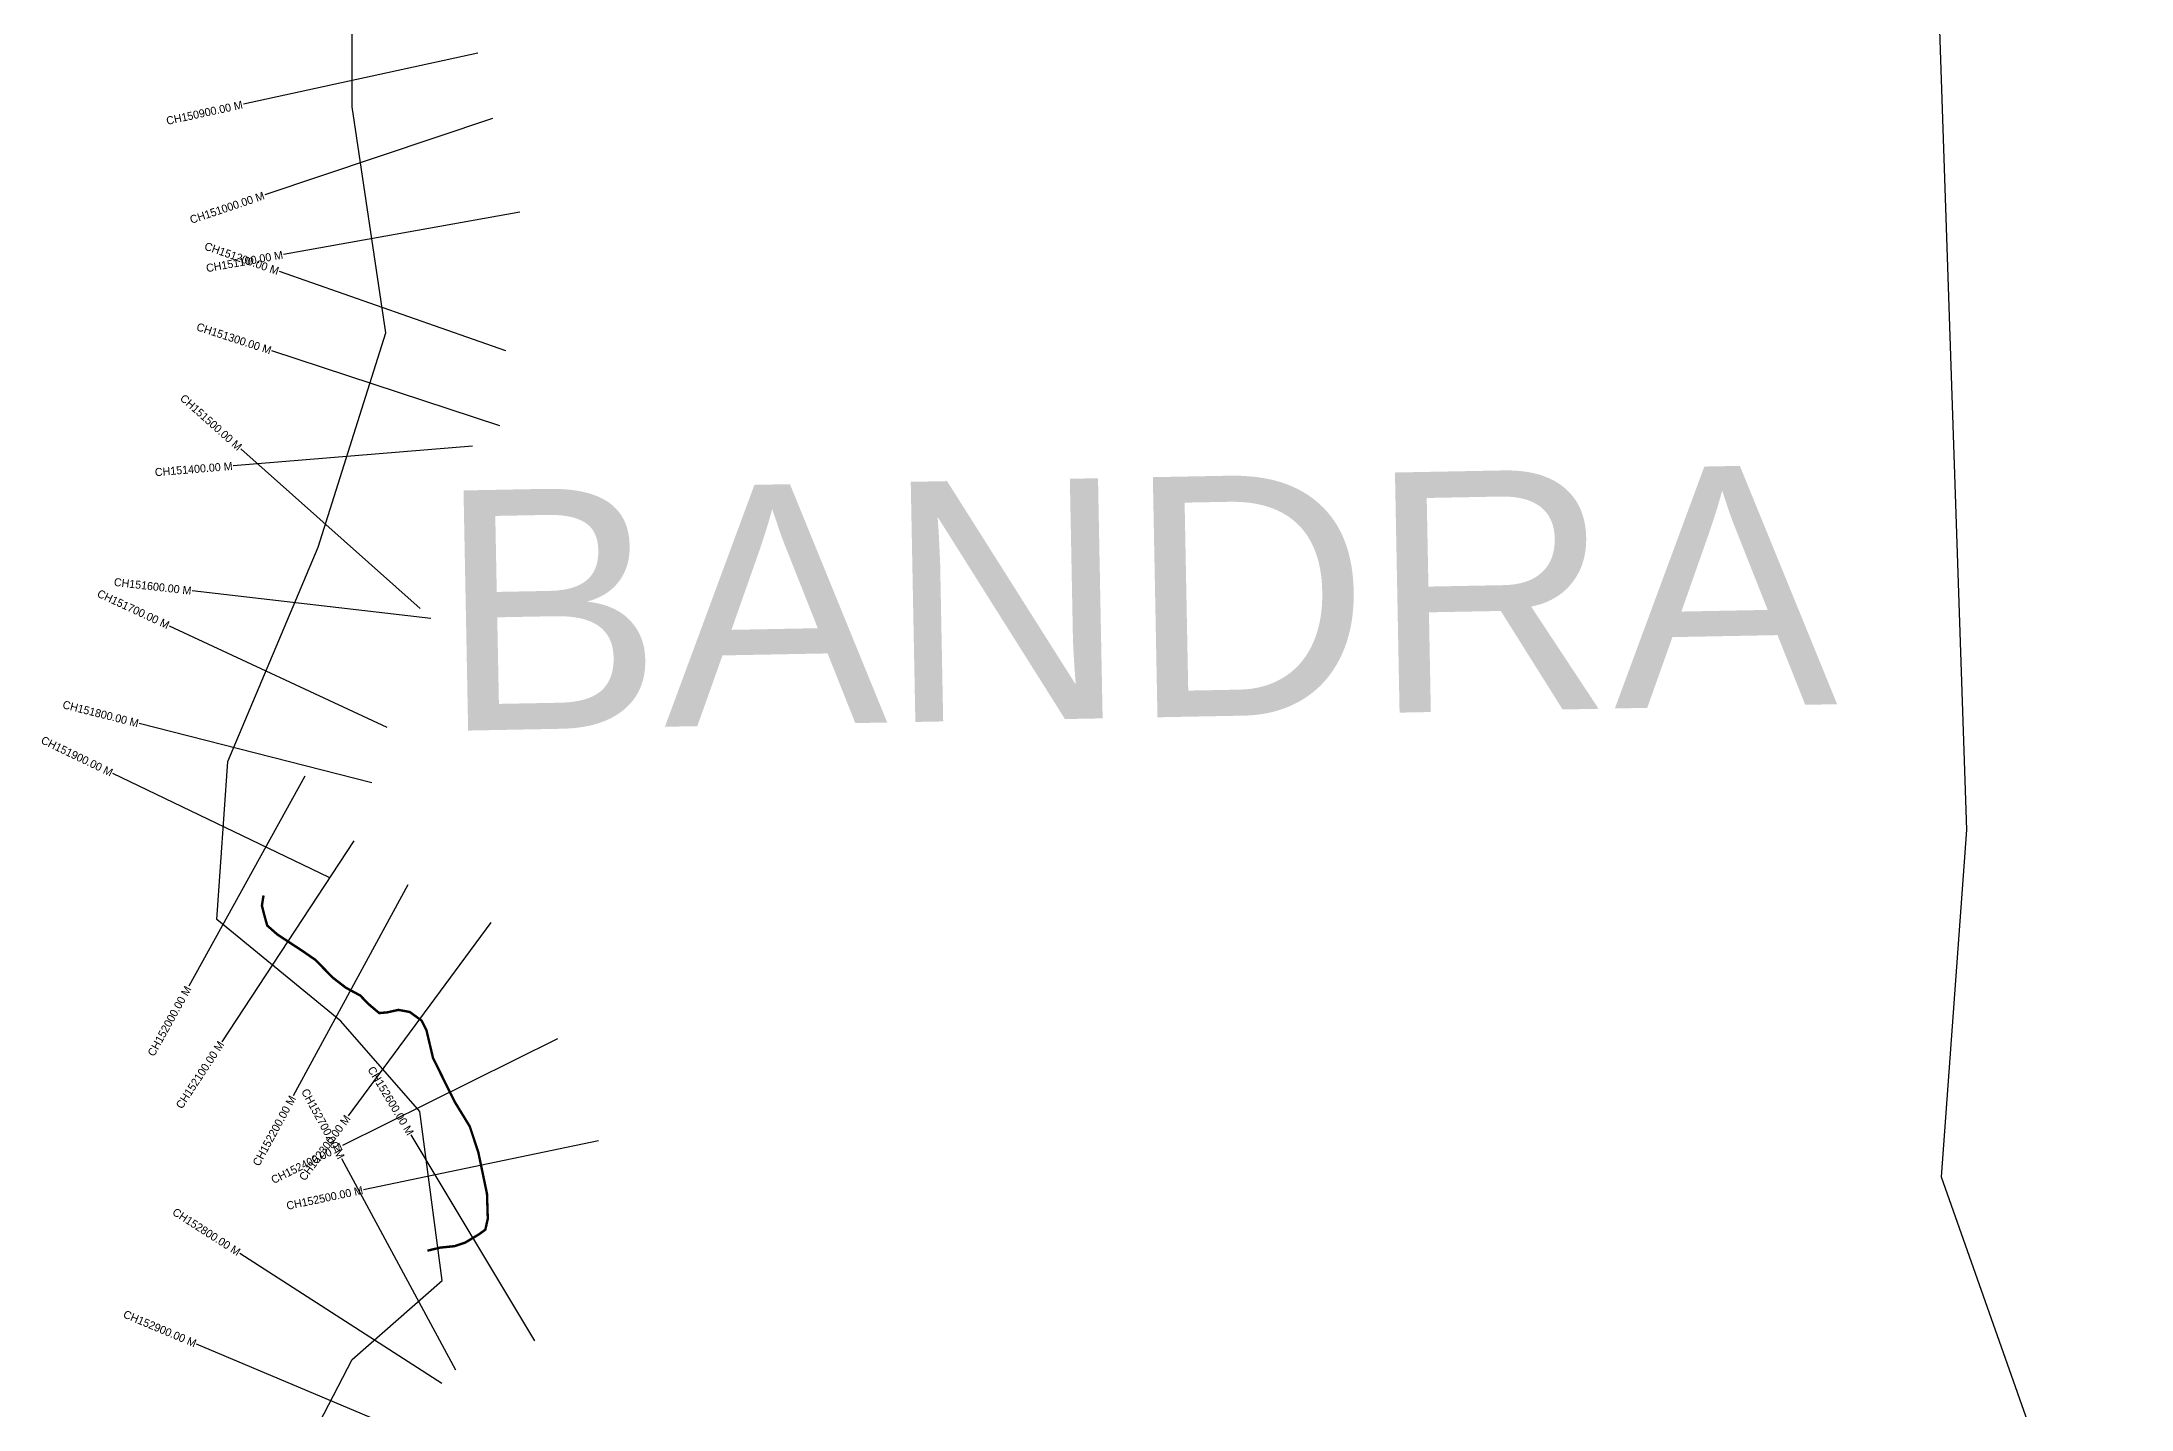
# Model space of a CAD drawing. Header units: metres. Extents: x 270095 to 273055, y 2106533 to 2112242.
# Drawn here: x 270444 to 273055, y 2108094 to 2109802 of the extents above; entities that cross this region are included whole.
import ezdxf
from ezdxf.enums import TextEntityAlignment as Align

# ---------------------------------------------------------------- set-up
doc = ezdxf.new("R2010")
doc.units = ezdxf.units.M
for name, color, linetype in [('CS', 134, 'Continuous'), ('CSMark', 6, 'Continuous'), ('NATURALLY PROTECTED', 3, 'Continuous'), ('village', 3, 'Continuous'), ('VILLAGE NAME', 250, 'Continuous')]:
    doc.layers.add(name, color=color, linetype=linetype)

msp = doc.modelspace()

# ---------------------------------------------------------------- linework, layer by layer
at = {"layer": 'CS'}
for p, q in [((270989.1, 2109787.4), (270696, 2109723.7)), ((270989.1, 2109787.4), (270696, 2109723.7)), ((271007.3, 2109706), (270722.9, 2109610.5)), ((271007.3, 2109706), (270722.9, 2109610.5)), ((271041.6, 2109589.1), (270746.3, 2109536.2)), ((271041.6, 2109589.1), (270746.3, 2109536.2)), ((271024.2, 2109415.9), (270741, 2109514.7)), ((271024.2, 2109415.9), (270741, 2109514.7)), ((271016.5, 2109322), (270731.6, 2109415.7)), ((271016.5, 2109322), (270731.6, 2109415.7)), ((270982.5, 2109296.5), (270683.4, 2109272.1)), ((270982.5, 2109296.5), (270683.4, 2109272.1)), ((270916.8, 2109093.9), (270692.8, 2109293.3)), ((270916.8, 2109093.9), (270692.8, 2109293.3)), ((270930.2, 2109081.4), (270632.1, 2109115.9)), ((270930.2, 2109081.4), (270632.1, 2109115.9)), ((270875.6, 2108945.4), (270603.6, 2109072)), ((270875.6, 2108945.4), (270603.6, 2109072)), ((270856.6, 2108876.1), (270565.9, 2108950.1)), ((270856.6, 2108876.1), (270565.9, 2108950.1)), ((270803.3, 2108757.9), (270532.9, 2108887.9)), ((270803.3, 2108757.9), (270532.9, 2108887.9)), ((270772.9, 2108884.5), (270627.7, 2108622)), ((270772.9, 2108884.5), (270627.7, 2108622)), ((270834, 2108803.5), (270669.1, 2108552.8)), ((270834, 2108803.5), (270669.1, 2108552.8)), ((270901.7, 2108748.8), (270758.4, 2108485.2)), ((270901.7, 2108748.8), (270758.4, 2108485.2)), ((271005.2, 2108701.7), (270827.2, 2108460.2)), ((271005.2, 2108701.7), (270827.2, 2108460.2)), ((271088.6, 2108556.2), (270819.8, 2108423)), ((271088.6, 2108556.2), (270819.8, 2108423)), ((271139.9, 2108429.1), (270846.2, 2108367.7)), ((271139.9, 2108429.1), (270846.2, 2108367.7)), ((271060.4, 2108179.2), (270905.9, 2108436.3)), ((271060.4, 2108179.2), (270905.9, 2108436.3)), ((270961.4, 2108142.3), (270819.1, 2108406.4)), ((270961.4, 2108142.3), (270819.1, 2108406.4)), ((270943.9, 2108125.9), (270691.7, 2108288.3)), ((270943.9, 2108125.9), (270691.7, 2108288.3)), ((270913.9, 2108058.4), (270637.5, 2108175)), ((270913.9, 2108058.4), (270637.5, 2108175))]:
    msp.add_line(p, q, dxfattribs=at)
at = {"layer": 'NATURALLY PROTECTED', "color": 2, "const_width": 3, "flags": 128}
msp.add_lwpolyline([(270721.2, 2108735.4), (270719.2, 2108722.7), (270721.7, 2108712.7), (270725.8, 2108697.9), (270738.5, 2108686.7), (270769.9, 2108666.1), (270786, 2108655), (270808, 2108632.6), (270824.1, 2108620.2), (270842.2, 2108610.4), (270852.2, 2108600), (270865.8, 2108588.5), (270875.7, 2108589.4), (270889.8, 2108592.5), (270904, 2108589.9), (270918.9, 2108579), (270924.8, 2108567.3), (270933.1, 2108532.2), (270960.2, 2108477.6), (270978.9, 2108447.1), (270989.6, 2108414.9), (271000.5, 2108362.7), (271000.5, 2108362.7), (271001.5, 2108331.6), (270998.4, 2108317.9), (270990.1, 2108311.9), (270973.2, 2108301.8), (270960.2, 2108297.4), (270941.8, 2108295.5), (270926, 2108291.7)], dxfattribs=at)
at = {"layer": 'village', "color": 3}
for points in [[(271955.8, 2111798.2, 0), (272389.2, 2111798.2, 0), (272537.3, 2111840.5, 0), (272547.8, 2112157.7, 0), (272854.4, 2112210.6, 0), (273055.3, 2112242.3, 0), (272902.3, 2111418.3, 0), (272817.7, 2110635.9, 0), (272807.1, 2110075.6, 0), (272849.4, 2108817.5, 0), (272817.7, 2108384, 0), (273008, 2107844.8, 0)], [(270634.5, 2107775, 0), (270831.8, 2108155.6, 0), (270944.6, 2108254.3, 0), (270916.4, 2108465.7, 0), (270817.7, 2108578.5, 0), (270662.7, 2108705.4, 0), (270676.8, 2108902.7, 0), (270789.5, 2109170.6, 0), (270874.1, 2109438.4, 0), (270831.8, 2109720.4, 0), (270831.8, 2109903.6, 0)]]:
    msp.add_polyline3d(points, dxfattribs=at)

# ---------------------------------------------------------------- texts
at = {"layer": 'CSMark'}
for s, rotation, p in [('CH150900.00 M', 12.2605, (270695, 2109723.5)), ('CH150900.00 M', 12.2605, (270695, 2109723.5)), ('CH151000.00 M', 18.561, (270721.9, 2109610.1)), ('CH151000.00 M', 18.561, (270721.9, 2109610.1)), ('CH151200.00 M', 340.7609, (270740, 2109515.1)), ('CH151200.00 M', 340.7609, (270740, 2109515.1)), ('CH151100.00 M', 10.1547, (270745.4, 2109536)), ('CH151100.00 M', 10.1547, (270745.4, 2109536)), ('CH151300.00 M', 341.7995, (270730.6, 2109416)), ('CH151300.00 M', 341.7995, (270730.6, 2109416)), ('CH151500.00 M', 318.3223, (270692, 2109294)), ('CH151500.00 M', 318.3223, (270692, 2109294)), ('CH151400.00 M', 4.6685, (270682.5, 2109272)), ('CH151400.00 M', 4.6685, (270682.5, 2109272)), ('CH151600.00 M', 353.4133, (270631.1, 2109116)), ('CH151600.00 M', 353.4133, (270631.1, 2109116)), ('CH151700.00 M', 335.0354, (270602.7, 2109072.5)), ('CH151700.00 M', 335.0354, (270602.7, 2109072.5)), ('CH151800.00 M', 345.7212, (270564.9, 2108950.3)), ('CH151800.00 M', 345.7212, (270564.9, 2108950.3)), ('CH151900.00 M', 334.3263, (270532, 2108888.3)), ('CH151900.00 M', 334.3263, (270532, 2108888.3)), ('CH152000.00 M', 61.0623, (270627.2, 2108621.1)), ('CH152000.00 M', 61.0623, (270627.2, 2108621.1)), ('CH152100.00 M', 56.6737, (270668.6, 2108552)), ('CH152100.00 M', 56.6737, (270668.6, 2108552)), ('CH152600.00 M', 301.0096, (270905.3, 2108437.2)), ('CH152600.00 M', 301.0096, (270905.3, 2108437.2)), ('CH152700.00 M', 298.3041, (270818.6, 2108407.3)), ('CH152700.00 M', 298.3041, (270818.6, 2108407.3)), ('CH152200.00 M', 61.4565, (270757.9, 2108484.3)), ('CH152200.00 M', 61.4565, (270757.9, 2108484.3)), ('CH152300.00 M', 53.6052, (270826.6, 2108459.4)), ('CH152300.00 M', 53.6052, (270826.6, 2108459.4)), ('CH152400.00 M', 26.3628, (270818.9, 2108422.6)), ('CH152400.00 M', 26.3628, (270818.9, 2108422.6)), ('CH152500.00 M', 11.8249, (270845.3, 2108367.5)), ('CH152500.00 M', 11.8249, (270845.3, 2108367.5)), ('CH152800.00 M', 327.2259, (270690.9, 2108288.9)), ('CH152800.00 M', 327.2259, (270690.9, 2108288.9)), ('CH152900.00 M', 337.1359, (270636.6, 2108175.4)), ('CH152900.00 M', 337.1359, (270636.6, 2108175.4))]:
    msp.add_text(s, height=10, rotation=rotation, dxfattribs=at).set_placement(p, align=Align.MIDDLE_RIGHT)
at = {"layer": 'VILLAGE NAME', "insert": (270936.8, 2109240.7), "char_height": 300, "attachment_point": 1, "rotation": 1.1028}
msp.add_mtext_dynamic_manual_height_columns('{\\fArial|b0|i0|c0|p34;BANDRA}', width=2578.433, gutter_width=1928.7, heights=[0], dxfattribs=at)
msp.add_mtext_dynamic_manual_height_columns('{\\fArial|b0|i0|c0|p34;BANDRA}', width=2578.433, gutter_width=1928.7, heights=[0], dxfattribs=at)

doc.saveas('drawing.dxf')
